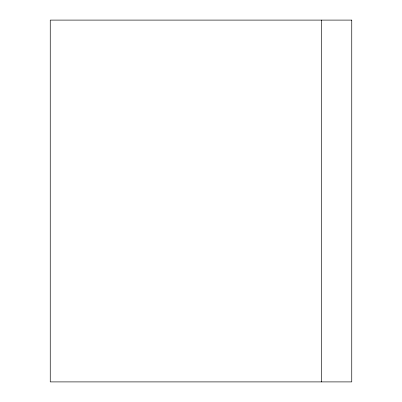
<?xml version="1.0" encoding="UTF-8"?>
<svg xmlns="http://www.w3.org/2000/svg" width="402" height="402" viewBox="0 0 402 402"><rect width="100%" height="100%" fill="white"/><g stroke="black" fill="none" stroke-linecap="round" stroke-linejoin="round"><path stroke-width="0.6" d="M321.6 20.1L321.6 381.9M351.75 20.1L50.25 20.1L50.25 381.9L351.75 381.9L351.75 20.1"/></g></svg>
